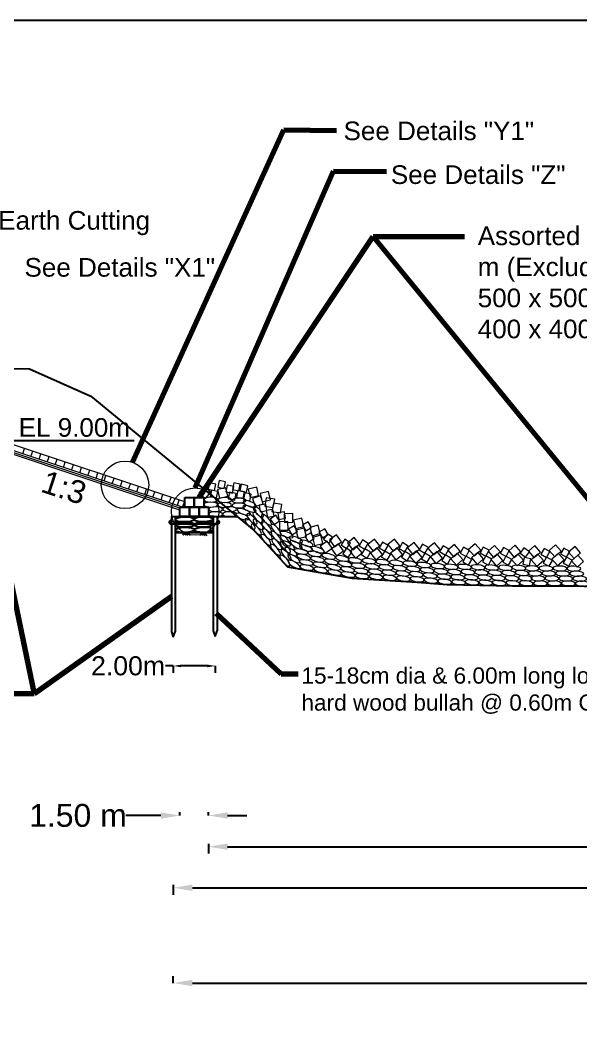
# Model space of a CAD drawing. Header units: inches. Extents: x -885 to 26362, y -28010 to 990.
# Drawn here: x 4186.3 to 4215.7, y -9467.9 to -9414.6 of the extents above; entities that cross this region are included whole.
import ezdxf

# ---------------------------------------------------------------- set-up
doc = ezdxf.new("R2010")
doc.units = ezdxf.units.IN
doc.header["$MEASUREMENT"] = 0
doc.header["$PDMODE"] = 3
doc.linetypes.add('HIDDEN', pattern=[9.525, 6.35, -3.175])
doc.layers.add('GL', color=3, linetype='HIDDEN')
doc.layers.add('LINE', color=7, linetype='Continuous')
doc.layers.add('Layer1', color=7, linetype='Continuous', lineweight=13)
doc.styles.add('dim', font='isocp.shx')
doc.styles.get("Standard").update_dxf_attribs({"font": 'arial.ttf'})
doc.dimstyles.get("Standard").update_dxf_attribs({"dimtxt": 0.18, "dimasz": 0.18, "dimexe": 0.18, "dimexo": 0.0625, "dimgap": 0.09, "dimtad": 0, "dimtih": 1, "dimtoh": 1, "dimdec": 4, "dimzin": 0, "dimdsep": 46, "dimtxsty": 'Standard', "dimcen": 0.09, "dimadec": 0, "dimazin": 0, "dimtfac": 1, "dimtdec": 4, "dimtofl": 0, "dimtmove": 0, "dimatfit": 3, "dimfxl": 1, "dimtolj": 1, "dimtzin": 0, "dimarcsym": 0})
doc.dimstyles.new('STANDARD$0', dxfattribs={"dimscale": 0, "dimtxt": 8, "dimasz": 8, "dimexe": 4, "dimexo": 0, "dimgap": 2, "dimtad": 1, "dimdec": 0, "dimzin": 0, "dimdsep": 46, "dimtxsty": 'dim', "dimblk": 'DOTSMALL', "dimcen": 1, "dimclrd": 6, "dimclre": 6, "dimclrt": 256, "dimadec": 0, "dimazin": 0, "dimtfac": 1, "dimtdec": 0, "dimtix": 1, "dimtofl": 0, "dimtmove": 1, "dimatfit": 3, "dimldrblk": 'DOTSMALL', "dimfxl": 6, "dimtolj": 1, "dimtzin": 0, "dimarcsym": 0})

# ---------------------------------------------------------------- blocks, each defined once
blk = doc.blocks.new('*D80')
at = {"layer": 'Defpoints', "color": 0, "linetype": 'ByBlock', "ltscale": 0.5, "transparency": 16777216}
for p in [(4194.63, -9456.344), (4196.13, -9456.344), (4196.13, -9456.357)]:
    blk.add_point(p, dxfattribs=at)
at = {"layer": 'LINE', "color": 0, "lineweight": -2, "ltscale": 0.5, "transparency": 16777216}
for p, q in [((4193.63, -9456.344), (4191.783, -9456.344)), ((4194.63, -9456.344), (4194.63, -9456.164)), ((4196.13, -9456.344), (4196.13, -9456.164)), ((4197.13, -9456.344), (4198.13, -9456.344))]:
    blk.add_line(p, q, dxfattribs=at)
at = {"layer": 'LINE', "color": 0, "linetype": 'ByBlock', "ltscale": 0.5, "transparency": 16777216}
for points in [[(4193.63, -9456.178), (4193.63, -9456.511), (4194.63, -9456.344)], [(4197.13, -9456.178), (4197.13, -9456.511), (4196.13, -9456.344)]]:
    blk.add_solid(points, dxfattribs=at)
at = {"layer": 'LINE', "color": 0, "linetype": 'ByBlock', "lineweight": 20, "ltscale": 0.5, "transparency": 16777216, "insert": (4189.275, -9456.344), "char_height": 0.85, "attachment_point": 5}
blk.add_mtext('\\A1;{\\H1.412x;1.50 m}', dxfattribs=at)
blk = doc.blocks.new('*D84')
at = {"color": 0, "lineweight": -2, "ltscale": 0.5, "transparency": 16777216}
for p, q in [((4194.278, -9448.494), (4193.87, -9448.494)), ((4194.278, -9448.494), (4194.278, -9448.858)), ((4196.073, -9448.494), (4194.685, -9448.494)), ((4196.481, -9448.494), (4196.481, -9448.858))]:
    blk.add_line(p, q, dxfattribs=at)
at = {"color": 0, "linetype": 'Continuous', "ltscale": 0.5, "transparency": 16777216}
for points in [[(4194.685, -9448.426), (4194.685, -9448.562), (4194.278, -9448.494)], [(4196.073, -9448.426), (4196.073, -9448.562), (4196.481, -9448.494)]]:
    blk.add_solid(points, dxfattribs=at)
at = {"layer": 'Defpoints', "color": 0, "linetype": 'Continuous', "ltscale": 0.5, "transparency": 16777216}
for p in [(4194.278, -9448.387), (4196.481, -9448.415), (4196.481, -9448.494)]:
    blk.add_point(p, dxfattribs=at)
at = {"color": 0, "linetype": 'Continuous', "lineweight": -3, "ltscale": 0.5, "transparency": 16777216, "insert": (4191.905, -9448.494), "char_height": 0.75, "attachment_point": 5}
blk.add_mtext('\\A1;{\\H1.333x;2.00m}', dxfattribs=at)
blk = doc.blocks.new('*D81')
at = {"color": 0, "lineweight": -2, "ltscale": 0.5, "transparency": 16777216}
for p, q in [((4196.13, -9457.83), (4196.13, -9458.344)), ((4197.13, -9457.98), (4225.62, -9457.98)), ((4258.13, -9457.98), (4229.64, -9457.98)), ((4259.13, -9457.83), (4259.13, -9458.344))]:
    blk.add_line(p, q, dxfattribs=at)
at = {"color": 0, "linetype": 'Continuous', "ltscale": 0.5, "transparency": 16777216}
for points in [[(4197.13, -9457.813), (4197.13, -9458.146), (4196.13, -9457.98)], [(4258.13, -9457.813), (4258.13, -9458.146), (4259.13, -9457.98)]]:
    blk.add_solid(points, dxfattribs=at)
at = {"layer": 'Defpoints', "color": 0, "linetype": 'Continuous', "ltscale": 0.5, "transparency": 16777216}
for p in [(4196.13, -9457.38), (4259.13, -9457.38), (4259.13, -9457.98)]:
    blk.add_point(p, dxfattribs=at)
at = {"color": 0, "linetype": 'Continuous', "lineweight": -3, "ltscale": 0.5, "transparency": 16777216, "insert": (4227.63, -9457.98), "char_height": 0.85, "attachment_point": 5}
blk.add_mtext('\\A1;63.00m', dxfattribs=at)
blk = doc.blocks.new('*D82')
at = {"color": 0, "lineweight": -2, "ltscale": 0.5, "transparency": 16777216}
for p, q in [((4194.28, -9465.135), (4194.28, -9464.771)), ((4259.13, -9464.985), (4259.13, -9465.499)), ((4195.28, -9465.135), (4225.658, -9465.135)), ((4258.13, -9465.135), (4229.677, -9465.135))]:
    blk.add_line(p, q, dxfattribs=at)
at = {"color": 0, "linetype": 'Continuous', "ltscale": 0.5, "transparency": 16777216}
for points in [[(4195.28, -9464.969), (4195.28, -9465.302), (4194.28, -9465.135)], [(4258.13, -9464.969), (4258.13, -9465.302), (4259.13, -9465.135)]]:
    blk.add_solid(points, dxfattribs=at)
at = {"layer": 'Defpoints', "color": 0, "linetype": 'Continuous', "ltscale": 0.5, "transparency": 16777216}
for p in [(4259.13, -9464.45), (4194.28, -9465.22), (4259.13, -9465.135)]:
    blk.add_point(p, dxfattribs=at)
at = {"color": 0, "linetype": 'Continuous', "lineweight": -3, "ltscale": 0.5, "transparency": 16777216, "insert": (4227.668, -9465.135), "char_height": 0.85, "attachment_point": 5}
blk.add_mtext('\\A1;64.85m', dxfattribs=at)
blk = doc.blocks.new('*D83')
at = {"color": 0, "lineweight": -2, "ltscale": 0.5, "transparency": 16777216}
for p, q in [((4194.28, -9459.985), (4194.28, -9460.499)), ((4195.28, -9460.135), (4225.524, -9460.135)), ((4258.13, -9460.135), (4230.016, -9460.135)), ((4259.13, -9460.135), (4259.13, -9459.771))]:
    blk.add_line(p, q, dxfattribs=at)
at = {"color": 0, "linetype": 'Continuous', "ltscale": 0.5, "transparency": 16777216}
for points in [[(4195.28, -9459.968), (4195.28, -9460.301), (4194.28, -9460.135)], [(4258.13, -9459.968), (4258.13, -9460.301), (4259.13, -9460.135)]]:
    blk.add_solid(points, dxfattribs=at)
at = {"layer": 'Defpoints', "color": 0, "linetype": 'Continuous', "ltscale": 0.5, "transparency": 16777216}
for p in [(4194.28, -9458.72), (4194.28, -9460.135), (4259.13, -9460.135)]:
    blk.add_point(p, dxfattribs=at)
at = {"color": 0, "linetype": 'Continuous', "lineweight": -3, "ltscale": 0.5, "transparency": 16777216, "insert": (4227.77, -9460.135), "char_height": 0.85, "attachment_point": 5}
blk.add_mtext('\\A1;Zone-A1', dxfattribs=at)

msp = doc.modelspace()

# ---------------------------------------------------------------- linework, layer by layer
at = {"color": 0, "linetype": 'Continuous', "lineweight": 20, "ltscale": 0.5}
for p, q in [((4194.87982, -9439.883492), (4185.21218, -9436.660946)), ((4194.62982, -9440.323675), (4185.137602, -9437.159603)), ((4194.62982, -9440.215972), (4185.164741, -9437.060946)), ((4194.765134, -9440.160946), (4185.165134, -9436.960946)), ((4186.380601, -9437.366101), (4186.475306, -9437.081988)), ((4186.807509, -9437.508404), (4186.902213, -9437.22429)), ((4187.234416, -9437.650706), (4187.329121, -9437.366593)), ((4187.661324, -9437.793009), (4187.756028, -9437.508895)), ((4188.088231, -9437.935311), (4188.182936, -9437.651198)), ((4188.515139, -9438.077614), (4188.609843, -9437.7935)), ((4188.942046, -9438.219916), (4189.036751, -9437.935803)), ((4189.368954, -9438.362219), (4189.463658, -9438.078105)), ((4189.795861, -9438.504521), (4189.890566, -9438.220408)), ((4190.222769, -9438.646824), (4190.317473, -9438.36271)), ((4190.649676, -9438.789126), (4190.744381, -9438.505012)), ((4191.076584, -9438.931429), (4191.171288, -9438.647315)), ((4191.503491, -9439.073731), (4191.598196, -9438.789617)), ((4191.930398, -9439.216034), (4192.025103, -9438.93192)), ((4192.357306, -9439.358336), (4192.452011, -9439.074222)), ((4192.784213, -9439.500639), (4192.878918, -9439.216525)), ((4193.211121, -9439.642941), (4193.305826, -9439.358827)), ((4193.638028, -9439.785244), (4193.732733, -9439.50113)), ((4194.064936, -9439.927546), (4194.159641, -9439.643432)), ((4194.491843, -9440.069849), (4194.586548, -9439.785735)), ((4194.765821, -9440.161175), (4194.860525, -9439.877061))]:
    msp.add_line(p, q, dxfattribs=at)
at = {"color": 0, "linetype": 'Continuous', "lineweight": -3, "ltscale": 0.5}
for p, q in [((4185.911198, -9436.660946), (4192.231444, -9436.660946)), ((4195.37982, -9439.660946), (4195.37982, -9440.160946)), ((4195.12982, -9440.160946), (4195.12982, -9440.660946)), ((4195.62982, -9440.160946), (4195.62982, -9440.660946)), ((4194.17982, -9440.660946), (4194.37982, -9440.660946)), ((4194.17982, -9440.660946), (4194.17982, -9446.696201)), ((4194.222032, -9441.043586), (4196.644016, -9441.039807)), ((4194.37982, -9440.660946), (4194.37982, -9446.696201)), ((4194.37982, -9440.660946), (4194.715624, -9440.660946)), ((4194.715624, -9440.660946), (4196.57982, -9440.660946)), ((4195.26287, -9440.660946), (4194.76287, -9440.660946)), ((4195.76287, -9440.660946), (4195.26287, -9440.660946)), ((4196.419688, -9440.660946), (4195.76287, -9440.660946)), ((4196.37982, -9440.660946), (4196.37982, -9446.660946)), ((4196.57982, -9440.660946), (4196.57982, -9446.660946)), ((4196.57982, -9440.660946), (4197.62982, -9440.660946)), ((4194.37982, -9441.495482), (4196.37982, -9441.495482)), ((4194.911119, -9441.492937), (4194.787818, -9441.615336)), ((4194.787818, -9441.615336), (4194.911119, -9441.492937)), ((4195.023052, -9441.492937), (4194.899751, -9441.615336)), ((4194.899751, -9441.615336), (4195.023052, -9441.492937)), ((4194.911119, -9441.492937), (4195.05, -9441.632335)), ((4195.023052, -9441.492937), (4195.161933, -9441.632335)), ((4195.790217, -9441.506334), (4195.666916, -9441.628733)), ((4195.666916, -9441.628733), (4195.790217, -9441.506334)), ((4195.90215, -9441.506334), (4195.778849, -9441.628733)), ((4195.778849, -9441.628733), (4195.90215, -9441.506334)), ((4195.790217, -9441.506334), (4195.929098, -9441.645732)), ((4195.90215, -9441.506334), (4196.041031, -9441.645732)), ((4194.17982, -9446.696201), (4194.27982, -9446.97751)), ((4194.27982, -9446.97751), (4194.37982, -9446.696201)), ((4196.37982, -9446.660946), (4196.47982, -9446.942255)), ((4196.47982, -9446.942255), (4196.57982, -9446.660946))]:
    msp.add_line(p, q, dxfattribs=at)
for points in [[(4194.87982, -9439.660946), (4195.37982, -9439.660946), (4195.37982, -9440.160946), (4194.87982, -9440.160946)], [(4195.37982, -9439.660946), (4195.87982, -9439.660946), (4195.87982, -9440.160946), (4195.37982, -9440.160946)], [(4194.62982, -9440.160946), (4195.12982, -9440.160946), (4195.12982, -9440.660946), (4194.62982, -9440.660946)], [(4195.12982, -9440.160946), (4195.62982, -9440.160946), (4195.62982, -9440.660946), (4195.12982, -9440.660946)], [(4195.62982, -9440.160946), (4196.12982, -9440.160946), (4196.12982, -9440.660946), (4195.62982, -9440.660946)]]:
    msp.add_lwpolyline(points, close=True, dxfattribs=at)
at = {"color": 7, "lineweight": 20, "ltscale": 0.18}
for centre in [(4191.743715, -9438.991774), (4195.42662, -9440.394092)]:
    msp.add_circle(centre, 1.244459, dxfattribs=at)
at = {"color": 0, "linetype": 'Continuous', "lineweight": -3, "ltscale": 0.5}
for centre, start, end in [((4194.155496, -9440.950647), 74.8284169, 283.6920769), ((4194.406054, -9440.950647), 253.6040994, 105.1715831), ((4196.355496, -9440.950647), 74.8284169, 283.6920769), ((4196.604143, -9440.950647), 253.6040994, 105.1715831)]:
    msp.add_arc(centre, 0.09294, start, end, dxfattribs=at)
for centre in [(4194.878362, -9440.80358), (4194.885797, -9441.080281), (4195.864509, -9440.798234), (4195.871944, -9441.074935), (4194.88659, -9441.355597), (4195.872738, -9441.350251)]:
    msp.add_ellipse(centre, major_axis=(0.506914, 0.0108), ratio=0.268841611)
at = {"layer": 'GL', "linetype": 'ByBlock'}
msp.add_lwpolyline([(4179.919895, -9432.882646), (4186.726595, -9432.909646), (4189.949195, -9434.331946), (4198.518995, -9441.393646), (4200.266395, -9443.293946), (4203.658195, -9443.882846), (4207.069095, -9444.091846), (4208.651995, -9444.228346), (4212.076895, -9444.288546), (4215.521395, -9444.294646), (4217.085095, -9444.373146), (4218.639895, -9444.445846), (4222.092895, -9444.433146), (4223.633695, -9444.477546), (4227.100695, -9444.470746), (4228.627495, -9444.493046), (4232.108495, -9444.505446), (4235.609495, -9444.524346), (4237.116695, -9444.531246), (4238.615295, -9444.541046), (4242.124495, -9444.586646), (4243.609095, -9444.599746), (4247.132295, -9444.613046)], dxfattribs=at)
at = {"layer": 'LINE', "color": 7, "lineweight": -2, "ltscale": 0.5}
msp.add_lwpolyline([(4151.531775, -9520.156522), (4151.531775, -9414.61501), (4300.782397, -9414.61501), (4300.782397, -9520.156522), (4151.531775, -9520.156522)], close=True, dxfattribs=at)
at = {"layer": 'LINE', "color": 0, "linetype": 'ByBlock', "lineweight": 18, "ltscale": 0.5}
for points in [[(4196.445613, -9439.292621), (4196.51651, -9438.949877), (4196.173766, -9438.87898), (4196.102868, -9439.221724), (4196.445613, -9439.292621)], [(4196.952279, -9439.181731), (4197.023177, -9438.838987), (4196.680432, -9438.76809), (4196.609535, -9439.110834), (4196.952279, -9439.181731)], [(4197.725263, -9439.300002), (4197.79616, -9438.957258), (4197.453416, -9438.886361), (4197.382519, -9439.229105), (4197.725263, -9439.300002)], [(4195.962195, -9439.716288), (4196.25069, -9439.370932), (4195.905335, -9439.082437), (4195.616839, -9439.427792), (4195.962195, -9439.716288)], [(4196.548719, -9439.677833), (4196.619616, -9439.335089), (4196.276872, -9439.264192), (4196.205975, -9439.606936), (4196.548719, -9439.677833)], [(4197.031198, -9439.14134), (4196.5932, -9439.244572), (4196.696432, -9439.682571), (4197.134431, -9439.579339), (4197.031198, -9439.14134)], [(4197.385008, -9439.429371), (4197.455905, -9439.086626), (4197.113161, -9439.015729), (4197.042264, -9439.358473), (4197.385008, -9439.429371)], [(4197.507082, -9439.787863), (4197.577979, -9439.445119), (4197.235235, -9439.374222), (4197.164338, -9439.716966), (4197.507082, -9439.787863)], [(4197.939811, -9439.702869), (4198.010708, -9439.360125), (4197.667964, -9439.289228), (4197.597067, -9439.631972), (4197.939811, -9439.702869)], [(4198.121003, -9439.377616), (4198.1919, -9439.034872), (4197.849155, -9438.963975), (4197.778258, -9439.306719), (4198.121003, -9439.377616)], [(4198.297735, -9439.82959), (4198.368632, -9439.486846), (4198.025888, -9439.415949), (4197.954991, -9439.758693), (4198.297735, -9439.82959)], [(4198.654861, -9439.111781), (4198.216862, -9439.215014), (4198.320094, -9439.653013), (4198.758093, -9439.54978), (4198.654861, -9439.111781)], [(4199.272427, -9439.345031), (4198.834428, -9439.448263), (4198.93766, -9439.886262), (4199.375659, -9439.78303), (4199.272427, -9439.345031)], [(4198.861154, -9439.561777), (4198.433649, -9439.702274), (4198.574146, -9440.129779), (4199.001651, -9439.989282), (4198.861154, -9439.561777)], [(4198.845101, -9440.40807), (4199.189537, -9440.345911), (4199.127378, -9440.001474), (4198.782942, -9440.063634), (4198.845101, -9440.40807)], [(4199.600521, -9439.741201), (4199.156862, -9439.665926), (4199.081587, -9440.109585), (4199.525246, -9440.18486), (4199.600521, -9439.741201)], [(4199.976464, -9440.022821), (4199.532804, -9439.947546), (4199.457529, -9440.391206), (4199.901189, -9440.466481), (4199.976464, -9440.022821)], [(4199.221044, -9440.68969), (4199.56548, -9440.627531), (4199.50332, -9440.283095), (4199.158884, -9440.345254), (4199.221044, -9440.68969)], [(4199.825083, -9440.806394), (4200.169519, -9440.744235), (4200.10736, -9440.399799), (4199.762924, -9440.461958), (4199.825083, -9440.806394)], [(4200.544828, -9440.499284), (4200.094967, -9440.510447), (4200.10613, -9440.960309), (4200.555991, -9440.949145), (4200.544828, -9440.499284)], [(4199.56662, -9441.074269), (4199.855279, -9440.87634), (4199.657351, -9440.587681), (4199.368691, -9440.785609), (4199.56662, -9441.074269)], [(4200.294878, -9440.913628), (4199.845016, -9440.924791), (4199.85618, -9441.374653), (4200.306041, -9441.36349), (4200.294878, -9440.913628)], [(4201.015875, -9440.739577), (4200.58052, -9440.853446), (4200.694389, -9441.288801), (4201.129744, -9441.174932), (4201.015875, -9440.739577)], [(4201.236106, -9441.407117), (4201.53815, -9441.230286), (4201.361319, -9440.928242), (4201.059274, -9441.105073), (4201.236106, -9441.407117)], [(4200.501443, -9441.619789), (4200.803487, -9441.442957), (4200.626655, -9441.140913), (4200.324611, -9441.317745), (4200.501443, -9441.619789)], [(4201.153137, -9441.261279), (4200.717782, -9441.375148), (4200.831651, -9441.810503), (4201.267006, -9441.696634), (4201.153137, -9441.261279)], [(4201.366564, -9441.99152), (4201.668608, -9441.814689), (4201.491776, -9441.512645), (4201.189732, -9441.689476), (4201.366564, -9441.99152)], [(4201.880996, -9441.111309), (4201.445642, -9441.225178), (4201.559511, -9441.660533), (4201.994866, -9441.546664), (4201.880996, -9441.111309)], [(4202.101227, -9441.778849), (4202.403271, -9441.602017), (4202.22644, -9441.299973), (4201.924396, -9441.476805), (4202.101227, -9441.778849)], [(4202.457398, -9442.044476), (4202.657489, -9441.757312), (4202.370325, -9441.55722), (4202.170233, -9441.844385), (4202.457398, -9442.044476)], [(4202.018259, -9441.633011), (4201.582904, -9441.74688), (4201.696773, -9442.182234), (4202.132128, -9442.068365), (4202.018259, -9441.633011)], [(4202.353927, -9441.944909), (4201.98654, -9442.204769), (4202.246399, -9442.572156), (4202.613786, -9442.312296), (4202.353927, -9441.944909)], [(4202.844659, -9441.623408), (4202.477272, -9441.883267), (4202.737131, -9442.250654), (4203.104518, -9441.990795), (4202.844659, -9441.623408)], [(4202.946728, -9442.08237), (4202.579341, -9442.342229), (4202.8392, -9442.709616), (4203.206587, -9442.449757), (4202.946728, -9442.08237)], [(4203.374246, -9442.332343), (4203.574337, -9442.045179), (4203.287173, -9441.845087), (4203.087081, -9442.132252), (4203.374246, -9442.332343)], [(4203.763238, -9441.76026), (4203.415721, -9442.046148), (4203.701608, -9442.393665), (4204.049125, -9442.107777), (4203.763238, -9441.76026)], [(4204.328559, -9442.363058), (4204.507238, -9442.062103), (4204.206283, -9441.883424), (4204.027604, -9442.184379), (4204.328559, -9442.363058)], [(4204.836651, -9441.844625), (4204.489134, -9442.130512), (4204.775022, -9442.47803), (4205.122539, -9442.192142), (4204.836651, -9441.844625)], [(4205.377814, -9442.478258), (4205.556493, -9442.177303), (4205.255538, -9441.998624), (4205.076859, -9442.299579), (4205.377814, -9442.478258)], [(4205.887834, -9441.843836), (4205.540317, -9442.129724), (4205.826205, -9442.477241), (4206.173722, -9442.191353), (4205.887834, -9441.843836)], [(4206.429958, -9442.503869), (4206.608636, -9442.202914), (4206.307681, -9442.024235), (4206.129003, -9442.32519), (4206.429958, -9442.503869)], [(4206.912129, -9442.012641), (4206.564612, -9442.298529), (4206.8505, -9442.646046), (4207.198017, -9442.360159), (4206.912129, -9442.012641)], [(4207.487985, -9442.578972), (4207.666663, -9442.278017), (4207.365708, -9442.099338), (4207.18703, -9442.400293), (4207.487985, -9442.578972)], [(4207.989773, -9442.035461), (4207.642256, -9442.321349), (4207.928143, -9442.668866), (4208.275661, -9442.382978), (4207.989773, -9442.035461)], [(4209.028796, -9442.126838), (4208.690276, -9442.423325), (4208.986762, -9442.761845), (4209.325282, -9442.465358), (4209.028796, -9442.126838)], [(4210.113596, -9442.085126), (4209.775076, -9442.381612), (4210.071562, -9442.720132), (4210.410082, -9442.423646), (4210.113596, -9442.085126)], [(4214.341003, -9442.141422), (4214.002483, -9442.437909), (4214.298969, -9442.776429), (4214.637489, -9442.479943), (4214.341003, -9442.141422)], [(4203.457041, -9442.809271), (4203.657132, -9442.522106), (4203.369967, -9442.322015), (4203.169876, -9442.60918), (4203.457041, -9442.809271)], [(4203.898412, -9442.210584), (4203.550895, -9442.496472), (4203.836783, -9442.843989), (4204.1843, -9442.558101), (4203.898412, -9442.210584)], [(4204.445817, -9442.832702), (4204.624496, -9442.531747), (4204.323541, -9442.353068), (4204.144862, -9442.654023), (4204.445817, -9442.832702)], [(4204.971826, -9442.294949), (4204.624309, -9442.580836), (4204.910197, -9442.928354), (4205.257714, -9442.642466), (4204.971826, -9442.294949)], [(4205.495072, -9442.947902), (4205.673751, -9442.646947), (4205.372795, -9442.468268), (4205.194117, -9442.769223), (4205.495072, -9442.947902)], [(4206.023009, -9442.29416), (4205.675492, -9442.580048), (4205.96138, -9442.927565), (4206.308897, -9442.641677), (4206.023009, -9442.29416)], [(4206.547216, -9442.973513), (4206.725894, -9442.672558), (4206.424939, -9442.493879), (4206.246261, -9442.794834), (4206.547216, -9442.973513)], [(4207.047304, -9442.462965), (4206.699787, -9442.748853), (4206.985675, -9443.09637), (4207.333192, -9442.810483), (4207.047304, -9442.462965)], [(4207.605243, -9443.048616), (4207.783921, -9442.747661), (4207.482966, -9442.568982), (4207.304288, -9442.869937), (4207.605243, -9443.048616)], [(4208.124948, -9442.485785), (4207.77743, -9442.771673), (4208.063318, -9443.11919), (4208.410835, -9442.833302), (4208.124948, -9442.485785)], [(4208.555574, -9442.675672), (4208.734253, -9442.374717), (4208.433298, -9442.196038), (4208.254619, -9442.496993), (4208.555574, -9442.675672)], [(4208.672832, -9443.145316), (4208.851511, -9442.844361), (4208.550556, -9442.665682), (4208.371877, -9442.966637), (4208.672832, -9443.145316)], [(4209.177817, -9442.572772), (4208.839297, -9442.869258), (4209.135783, -9443.207778), (4209.474303, -9442.911292), (4209.177817, -9442.572772)], [(4209.643113, -9442.743751), (4209.81241, -9442.43742), (4209.506079, -9442.268124), (4209.336783, -9442.574454), (4209.643113, -9442.743751)], [(4210.262617, -9442.531059), (4209.924097, -9442.827545), (4210.220583, -9443.166065), (4210.559103, -9442.869579), (4210.262617, -9442.531059)], [(4210.683847, -9442.731954), (4210.853144, -9442.425623), (4210.546813, -9442.256326), (4210.377516, -9442.562657), (4210.683847, -9442.731954)], [(4211.132896, -9442.173202), (4210.794375, -9442.469688), (4211.090862, -9442.808208), (4211.429382, -9442.511722), (4211.132896, -9442.173202)], [(4211.281917, -9442.619135), (4210.943397, -9442.915622), (4211.239883, -9443.254142), (4211.578403, -9442.957655), (4211.281917, -9442.619135)], [(4211.740702, -9442.748246), (4211.909999, -9442.441915), (4211.603668, -9442.272618), (4211.434371, -9442.578949), (4211.740702, -9442.748246)], [(4212.218305, -9442.16096), (4211.879784, -9442.457447), (4212.176271, -9442.795967), (4212.514791, -9442.499481), (4212.218305, -9442.16096)], [(4212.367326, -9442.606894), (4212.028805, -9442.90338), (4212.325292, -9443.2419), (4212.663812, -9442.945414), (4212.367326, -9442.606894)], [(4212.758047, -9442.790507), (4212.963919, -9442.507458), (4212.680871, -9442.301586), (4212.474998, -9442.584634), (4212.758047, -9442.790507)], [(4213.256203, -9442.183135), (4212.917683, -9442.479621), (4213.214169, -9442.818142), (4213.552689, -9442.521655), (4213.256203, -9442.183135)], [(4213.405224, -9442.629069), (4213.066704, -9442.925555), (4213.36319, -9443.264075), (4213.70171, -9442.967589), (4213.405224, -9442.629069)], [(4213.870521, -9442.800048), (4214.039817, -9442.493717), (4213.733486, -9442.32442), (4213.56419, -9442.630751), (4213.870521, -9442.800048)], [(4214.490024, -9442.587356), (4214.151504, -9442.883842), (4214.44799, -9443.222362), (4214.78651, -9442.925876), (4214.490024, -9442.587356)], [(4214.911254, -9442.788251), (4215.080551, -9442.48192), (4214.77422, -9442.312623), (4214.604923, -9442.618954), (4214.911254, -9442.788251)], [(4215.360303, -9442.229499), (4215.021783, -9442.525985), (4215.318269, -9442.864505), (4215.656789, -9442.568019), (4215.360303, -9442.229499)], [(4215.509324, -9442.675432), (4215.170804, -9442.971919), (4215.46729, -9443.310439), (4215.80581, -9443.013952), (4215.509324, -9442.675432)], [(4209.774823, -9443.209549), (4209.94412, -9442.903218), (4209.637789, -9442.733921), (4209.468492, -9443.040252), (4209.774823, -9443.209549)], [(4210.815556, -9443.197751), (4210.984853, -9442.891421), (4210.678522, -9442.722124), (4210.509225, -9443.028455), (4210.815556, -9443.197751)], [(4211.872412, -9443.214043), (4212.041708, -9442.907712), (4211.735378, -9442.738416), (4211.566081, -9443.044746), (4211.872412, -9443.214043)], [(4212.969567, -9443.219182), (4213.041272, -9442.876605), (4212.698696, -9442.8049), (4212.62699, -9443.147476), (4212.969567, -9443.219182)], [(4214.00223, -9443.265846), (4214.171527, -9442.959515), (4213.865196, -9442.790218), (4213.695899, -9443.096549), (4214.00223, -9443.265846)], [(4215.042963, -9443.254048), (4215.21226, -9442.947717), (4214.905929, -9442.778421), (4214.736633, -9443.084752), (4215.042963, -9443.254048)]]:
    msp.add_lwpolyline(points, dxfattribs=at)
at = {"layer": 'LINE', "color": 7, "lineweight": 9, "ltscale": 0.5, "extrusion": (0, 0, -1)}
for centre, major_axis in [((4196.244566, -9440.028518), (0.367966, -0.000829)), ((4196.247802, -9439.769803), (0.367966, -0.000829)), ((4196.971297, -9440.046436), (0.367966, -0.000829)), ((4196.974532, -9439.787721), (0.367966, -0.000829)), ((4197.718371, -9440.073092), (0.367966, -0.000829)), ((4197.721607, -9439.814376), (0.367966, -0.000829)), ((4198.294323, -9439.995208), (0.342609, -0.134234)), ((4196.496888, -9440.532084), (0.367966, -0.000829)), ((4196.500124, -9440.273368), (0.367966, -0.000829)), ((4197.23247, -9440.528747), (0.367966, -0.000829)), ((4197.235705, -9440.270032), (0.367966, -0.000829)), ((4197.888444, -9440.6504), (0.347192, -0.121891)), ((4197.976649, -9440.407164), (0.347192, -0.121891)), ((4198.282515, -9440.252244), (0.347192, -0.121891)), ((4198.405037, -9440.779265), (0.25569, -0.264617)), ((4198.717682, -9440.715922), (0.25569, -0.264617)), ((4198.741612, -9440.404718), (0.25569, -0.264617)), ((4199.162891, -9440.824819), (0.245663, -0.273952)), ((4198.306003, -9441.035392), (0.25569, -0.264617)), ((4198.635259, -9441.330592), (0.25569, -0.264617)), ((4198.734293, -9441.074465), (0.25569, -0.264617)), ((4199.165878, -9441.185866), (0.245663, -0.273952)), ((4199.668792, -9441.350805), (0.245663, -0.273952)), ((4199.135767, -9441.874919), (0.245663, -0.273952)), ((4199.206072, -9441.578373), (0.245663, -0.273952)), ((4199.671779, -9441.711852), (0.245663, -0.273952)), ((4200.223663, -9441.601177), (0.348517, -0.118049)), ((4200.16344, -9441.91347), (0.245663, -0.273952)), ((4199.641669, -9442.400905), (0.245663, -0.273952)), ((4199.711974, -9442.104359), (0.245663, -0.273952)), ((4200.166427, -9442.274516), (0.245663, -0.273952)), ((4200.317896, -9442.156226), (0.313269, -0.193034)), ((4200.704788, -9441.857664), (0.348517, -0.118049)), ((4200.728164, -9442.14039), (0.313269, -0.193034)), ((4201.245846, -9442.312793), (0.348517, -0.118049)), ((4201.27312, -9442.06384), (0.348517, -0.118049)), ((4200.136316, -9442.96357), (0.245663, -0.273952)), ((4200.206621, -9442.667023), (0.245663, -0.273952)), ((4200.449724, -9442.491166), (0.313269, -0.193034)), ((4200.599583, -9442.856159), (0.313269, -0.193034)), ((4200.979882, -9442.490295), (0.359885, -0.076696)), ((4201.124142, -9442.777829), (0.359885, -0.076696)), ((4201.701819, -9442.611162), (0.359885, -0.076696)), ((4201.843463, -9442.396629), (0.348517, -0.118049)), ((4202.435051, -9442.741334), (0.359885, -0.076696)), ((4200.616265, -9443.160468), (0.313269, -0.193034)), ((4201.26043, -9443.063356), (0.359885, -0.076696)), ((4201.28064, -9443.327712), (0.359885, -0.076696)), ((4201.846078, -9442.898695), (0.359885, -0.076696)), ((4201.987003, -9443.189414), (0.359885, -0.076696)), ((4202.579311, -9443.028868), (0.359885, -0.076696)), ((4202.720235, -9443.319586), (0.359885, -0.076696)), ((4203.14826, -9442.852389), (0.359885, -0.076696)), ((4203.292519, -9443.139922), (0.359885, -0.076696)), ((4203.81316, -9442.954433), (0.36451, -0.050322)), ((4203.977948, -9443.230714), (0.36451, -0.050322)), ((4204.550852, -9442.995209), (0.36451, -0.050322)), ((4204.715639, -9443.271491), (0.36451, -0.050322)), ((4205.268972, -9443.046258), (0.36451, -0.050322)), ((4205.43376, -9443.32254), (0.36451, -0.050322)), ((4205.98907, -9443.086222), (0.36451, -0.050322)), ((4206.153857, -9443.362503), (0.36451, -0.050322)), ((4206.708071, -9443.124919), (0.36451, -0.050322)), ((4207.433008, -9443.194909), (0.36451, -0.050322)), ((4208.15788, -9443.251408), (0.36451, -0.050322)), ((4208.861503, -9443.294801), (0.36589, -0.039038)), ((4209.568389, -9443.296644), (0.36589, -0.039038)), ((4210.274117, -9443.315976), (0.36589, -0.039038)), ((4210.988023, -9443.329987), (0.36589, -0.039038)), ((4211.706186, -9443.345764), (0.36589, -0.039038)), ((4212.412736, -9443.343898), (0.36589, -0.039038)), ((4202.00903, -9443.457602), (0.359885, -0.076696)), ((4202.742262, -9443.587774), (0.359885, -0.076696)), ((4203.433443, -9443.430641), (0.359885, -0.076696)), ((4203.45547, -9443.698829), (0.359885, -0.076696)), ((4204.13964, -9443.510415), (0.36451, -0.050322)), ((4204.181112, -9443.776291), (0.36451, -0.050322)), ((4204.877331, -9443.551192), (0.36451, -0.050322)), ((4204.918803, -9443.817068), (0.36451, -0.050322)), ((4205.595452, -9443.60224), (0.36451, -0.050322)), ((4205.636923, -9443.868117), (0.36451, -0.050322)), ((4206.315549, -9443.642204), (0.36451, -0.050322)), ((4206.872858, -9443.4012), (0.36451, -0.050322)), ((4207.034551, -9443.680901), (0.36451, -0.050322)), ((4207.597795, -9443.471191), (0.36451, -0.050322)), ((4207.759488, -9443.750891), (0.36451, -0.050322)), ((4208.322668, -9443.52769), (0.36451, -0.050322)), ((4208.48436, -9443.80739), (0.36451, -0.050322)), ((4209.034747, -9443.56586), (0.36589, -0.039038)), ((4209.205002, -9443.840433), (0.36589, -0.039038)), ((4209.741632, -9443.567704), (0.36589, -0.039038)), ((4209.911888, -9443.842276), (0.36589, -0.039038)), ((4210.44736, -9443.587036), (0.36589, -0.039038)), ((4210.617615, -9443.861608), (0.36589, -0.039038)), ((4211.161267, -9443.601046), (0.36589, -0.039038)), ((4211.331522, -9443.875619), (0.36589, -0.039038)), ((4211.879429, -9443.616823), (0.36589, -0.039038)), ((4212.049685, -9443.891396), (0.36589, -0.039038)), ((4212.58598, -9443.614957), (0.36589, -0.039038)), ((4212.756235, -9443.88953), (0.36589, -0.039038)), ((4213.107339, -9443.374036), (0.367684, -0.014434)), ((4213.255822, -9443.63819), (0.367684, -0.014434)), ((4213.836085, -9443.374036), (0.367684, -0.014434)), ((4213.984567, -9443.63819), (0.367684, -0.014434)), ((4214.567352, -9443.378322), (0.367684, -0.014434)), ((4214.715835, -9443.642475), (0.367684, -0.014434)), ((4215.30014, -9443.388778), (0.367684, -0.014434)), ((4215.448622, -9443.652932), (0.367684, -0.014434)), ((4206.357021, -9443.90808), (0.36451, -0.050322)), ((4207.076022, -9443.946777), (0.36451, -0.050322)), ((4207.800959, -9444.016767), (0.36451, -0.050322)), ((4208.525832, -9444.073267), (0.36451, -0.050322)), ((4209.254667, -9444.104901), (0.36589, -0.039038)), ((4209.961553, -9444.106744), (0.36589, -0.039038)), ((4210.66728, -9444.126076), (0.36589, -0.039038)), ((4211.381187, -9444.140087), (0.36589, -0.039038)), ((4212.09935, -9444.155864), (0.36589, -0.039038)), ((4212.8059, -9444.153998), (0.36589, -0.039038)), ((4213.417467, -9443.900752), (0.367684, -0.014434)), ((4213.548559, -9444.161283), (0.367684, -0.014434)), ((4214.146212, -9443.900752), (0.367684, -0.014434)), ((4214.277305, -9444.161283), (0.367684, -0.014434)), ((4214.87748, -9443.905038), (0.367684, -0.014434)), ((4215.008572, -9444.165569), (0.367684, -0.014434)), ((4215.610267, -9443.915494), (0.367684, -0.014434)), ((4215.74136, -9444.176025), (0.367684, -0.014434))]:
    msp.add_ellipse(centre, major_axis=major_axis, ratio=0.34736681, dxfattribs=at)

# ---------------------------------------------------------------- texts
at = {"color": 7, "lineweight": 30, "ltscale": 0.18, "char_height": 0.9775, "attachment_point": 1}
for s, insert, width in [('See Details "Y1"', (4203.213775, -9419.926589), 59.84938283), ('See Details "Z"', (4205.696787, -9422.224718), 59.84938283), ('Earth Cutting', (4185.092347, -9424.622917), 59.84938283), ('Assorted C.C Blocks (including block at Key) to be dumped below working Low WL  @ 49.00 m3 / m (Excluding Void) within the limit zone A1 as shown\\P500 x 500 x 500 --------- 60 %\\P400 x 400 x 400 --------- 40 %', (4210.255444, -9425.434093), 59.84938283), ('See Details "X1"', (4186.470368, -9427.089661), 59.84938283), ('EL 9.00m ', (4186.163665, -9435.490739), 48.36222019)]:
    msp.add_mtext(s, dxfattribs=dict(at, insert=insert, width=width))
at = {"color": 0, "linetype": 'Continuous', "lineweight": -3, "ltscale": 0.5, "insert": (4201.002301, -9448.573088), "char_height": 0.85, "width": 26.32773935, "attachment_point": 1}
msp.add_mtext('15-18cm dia & 6.00m long local\\Phard wood bullah @ 0.60m C/C ', dxfattribs=at)
at = {"layer": 'Layer1', "color": 7, "lineweight": 20, "insert": (4187.625301, -9438.19941), "char_height": 1.1955372, "width": 14.78044575, "attachment_point": 1, "rotation": 342.0517037}
msp.add_mtext('1:3', dxfattribs=at)

# ---------------------------------------------------------------- dimensions: what is measured, and where the dimension line sits
at = {"color": 0, "linetype": 'Continuous', "lineweight": -3, "ltscale": 0.5}
for base, p1, p2, text, override, picture, middle in [((4196.480643, -9448.494348), (4194.277711, -9448.386578), (4196.480643, -9448.415476), '{\\H1.333x;2.00m}', {"dimscale": 1, "dimtxt": 0.75, "dimasz": 0.4075, "dimexe": 0.364, "dimexo": 0.219, "dimgap": 0.09, "dimtad": 0, "dimdec": 2, "dimpost": 'm', "dimtxsty": 'Standard', "dimcen": 0.09, "dimclrd": 0, "dimclre": 0, "dimclrt": 0, "dimtdec": 2, "dimtix": 0, "dimtmove": 0, "dimfxl": 0.15, "dimfxlon": 1}, '*D84', (4191.904827, -9448.494348)), ((4194.27982, -9460.134641), (4259.12982, -9460.134641), (4194.27982, -9458.720497), 'Zone-A1', {"dimscale": 1, "dimtxt": 0.85, "dimasz": 1, "dimexe": 0.364, "dimexo": 0.219, "dimgap": 0.09, "dimtad": 0, "dimdec": 2, "dimpost": 'm', "dimtxsty": 'Standard', "dimcen": 0.09, "dimclrd": 0, "dimclre": 0, "dimclrt": 0, "dimtix": 0, "dimtmove": 0, "dimfxl": 0.15, "dimfxlon": 1}, '*D83', (4227.770014, -9460.134641))]:
    dim = msp.add_linear_dim(base=base, p1=p1, p2=p2, text=text, dimstyle='STANDARD$0', override=override, dxfattribs=at)
    dim.commit()
    dim.dimension.update_dxf_attribs({"geometry": picture, "text_midpoint": middle, "dimtype": 160})
dim = msp.add_linear_dim(base=(4259.12982, -9457.97965), p1=(4196.12982, -9457.380499), p2=(4259.12982, -9457.380499), dimstyle='STANDARD$0', override={"dimscale": 1, "dimtxt": 0.85, "dimasz": 1, "dimexe": 0.364, "dimexo": 0.219, "dimgap": 0.09, "dimtad": 0, "dimdec": 2, "dimpost": 'm', "dimtxsty": 'Standard', "dimcen": 0.09, "dimclrd": 0, "dimclre": 0, "dimclrt": 0, "dimtix": 0, "dimtmove": 0, "dimfxl": 0.15, "dimfxlon": 1}, dxfattribs=at)
dim.commit()
dim.dimension.update_dxf_attribs({"geometry": '*D81', "text_midpoint": (4227.62982, -9457.97965)})
dim = msp.add_linear_dim(base=(4259.12982, -9465.135196), p1=(4194.27982, -9465.219857), p2=(4259.12982, -9464.449992), dimstyle='STANDARD$0', override={"dimscale": 1, "dimtxt": 0.85, "dimasz": 1, "dimexe": 0.364, "dimexo": 0.219, "dimgap": 0.09, "dimtad": 0, "dimdec": 2, "dimpost": 'm', "dimtxsty": 'Standard', "dimcen": 0.09, "dimclrd": 0, "dimclre": 0, "dimclrt": 0, "dimtix": 0, "dimtmove": 0, "dimfxl": 0.15, "dimfxlon": 1}, dxfattribs=at)
dim.commit()
dim.dimension.update_dxf_attribs({"geometry": '*D82', "text_midpoint": (4227.667615, -9465.135196), "dimtype": 160})
at = {"layer": 'LINE', "color": 0, "linetype": 'ByBlock', "lineweight": 20, "ltscale": 0.5}
dim = msp.add_linear_dim(base=(4196.12982, -9456.344223), p1=(4194.62982, -9456.344223), p2=(4196.12982, -9456.357156), text='{\\H1.412x;1.50 m}', dimstyle='Standard', override={"dimtxt": 0.85, "dimasz": 1, "dimdec": 2, "dimlfac": 1, "dimpost": 'm', "dimfxl": 0.15, "dimfxlon": 1}, dxfattribs=at)
dim.commit()
dim.dimension.update_dxf_attribs({"geometry": '*D80', "text_midpoint": (4189.275269, -9456.344223), "dimtype": 160})

# ---------------------------------------------------------------- leaders
at = {"layer": 'LINE', "color": 7, "lineweight": 20, "ltscale": 0.5}
for points in [[(4192.143921, -9437.813422), (4200.078825, -9420.368082), (4202.848836, -9420.396068)], [(4195.42662, -9439.149632), (4202.689544, -9422.523282), (4205.459555, -9422.551268)], [(4195.62982, -9439.660946), (4204.769271, -9425.962091), (4209.565275, -9425.961362)], [(4218.431351, -9442.676089), (4204.769271, -9425.962091)], [(4185.158782, -9441.257124), (4186.979297, -9449.950223), (4185.513451, -9449.95026)], [(4194.17982, -9444.850754), (4186.979297, -9449.950223), (4185.513451, -9449.95026)], [(4196.529227, -9445.722899), (4199.942413, -9448.914754), (4200.840816, -9448.914754)]]:
    msp.add_leader(points, dimstyle='Standard', override={"dimtxt": 0.9, "dimasz": 0.7, "dimclrd": 7, "dimclre": 7, "dimclrt": 7, "dimlwd": 65535, "dimlwe": 65535}, dxfattribs=at)

doc.saveas('drawing.dxf')
